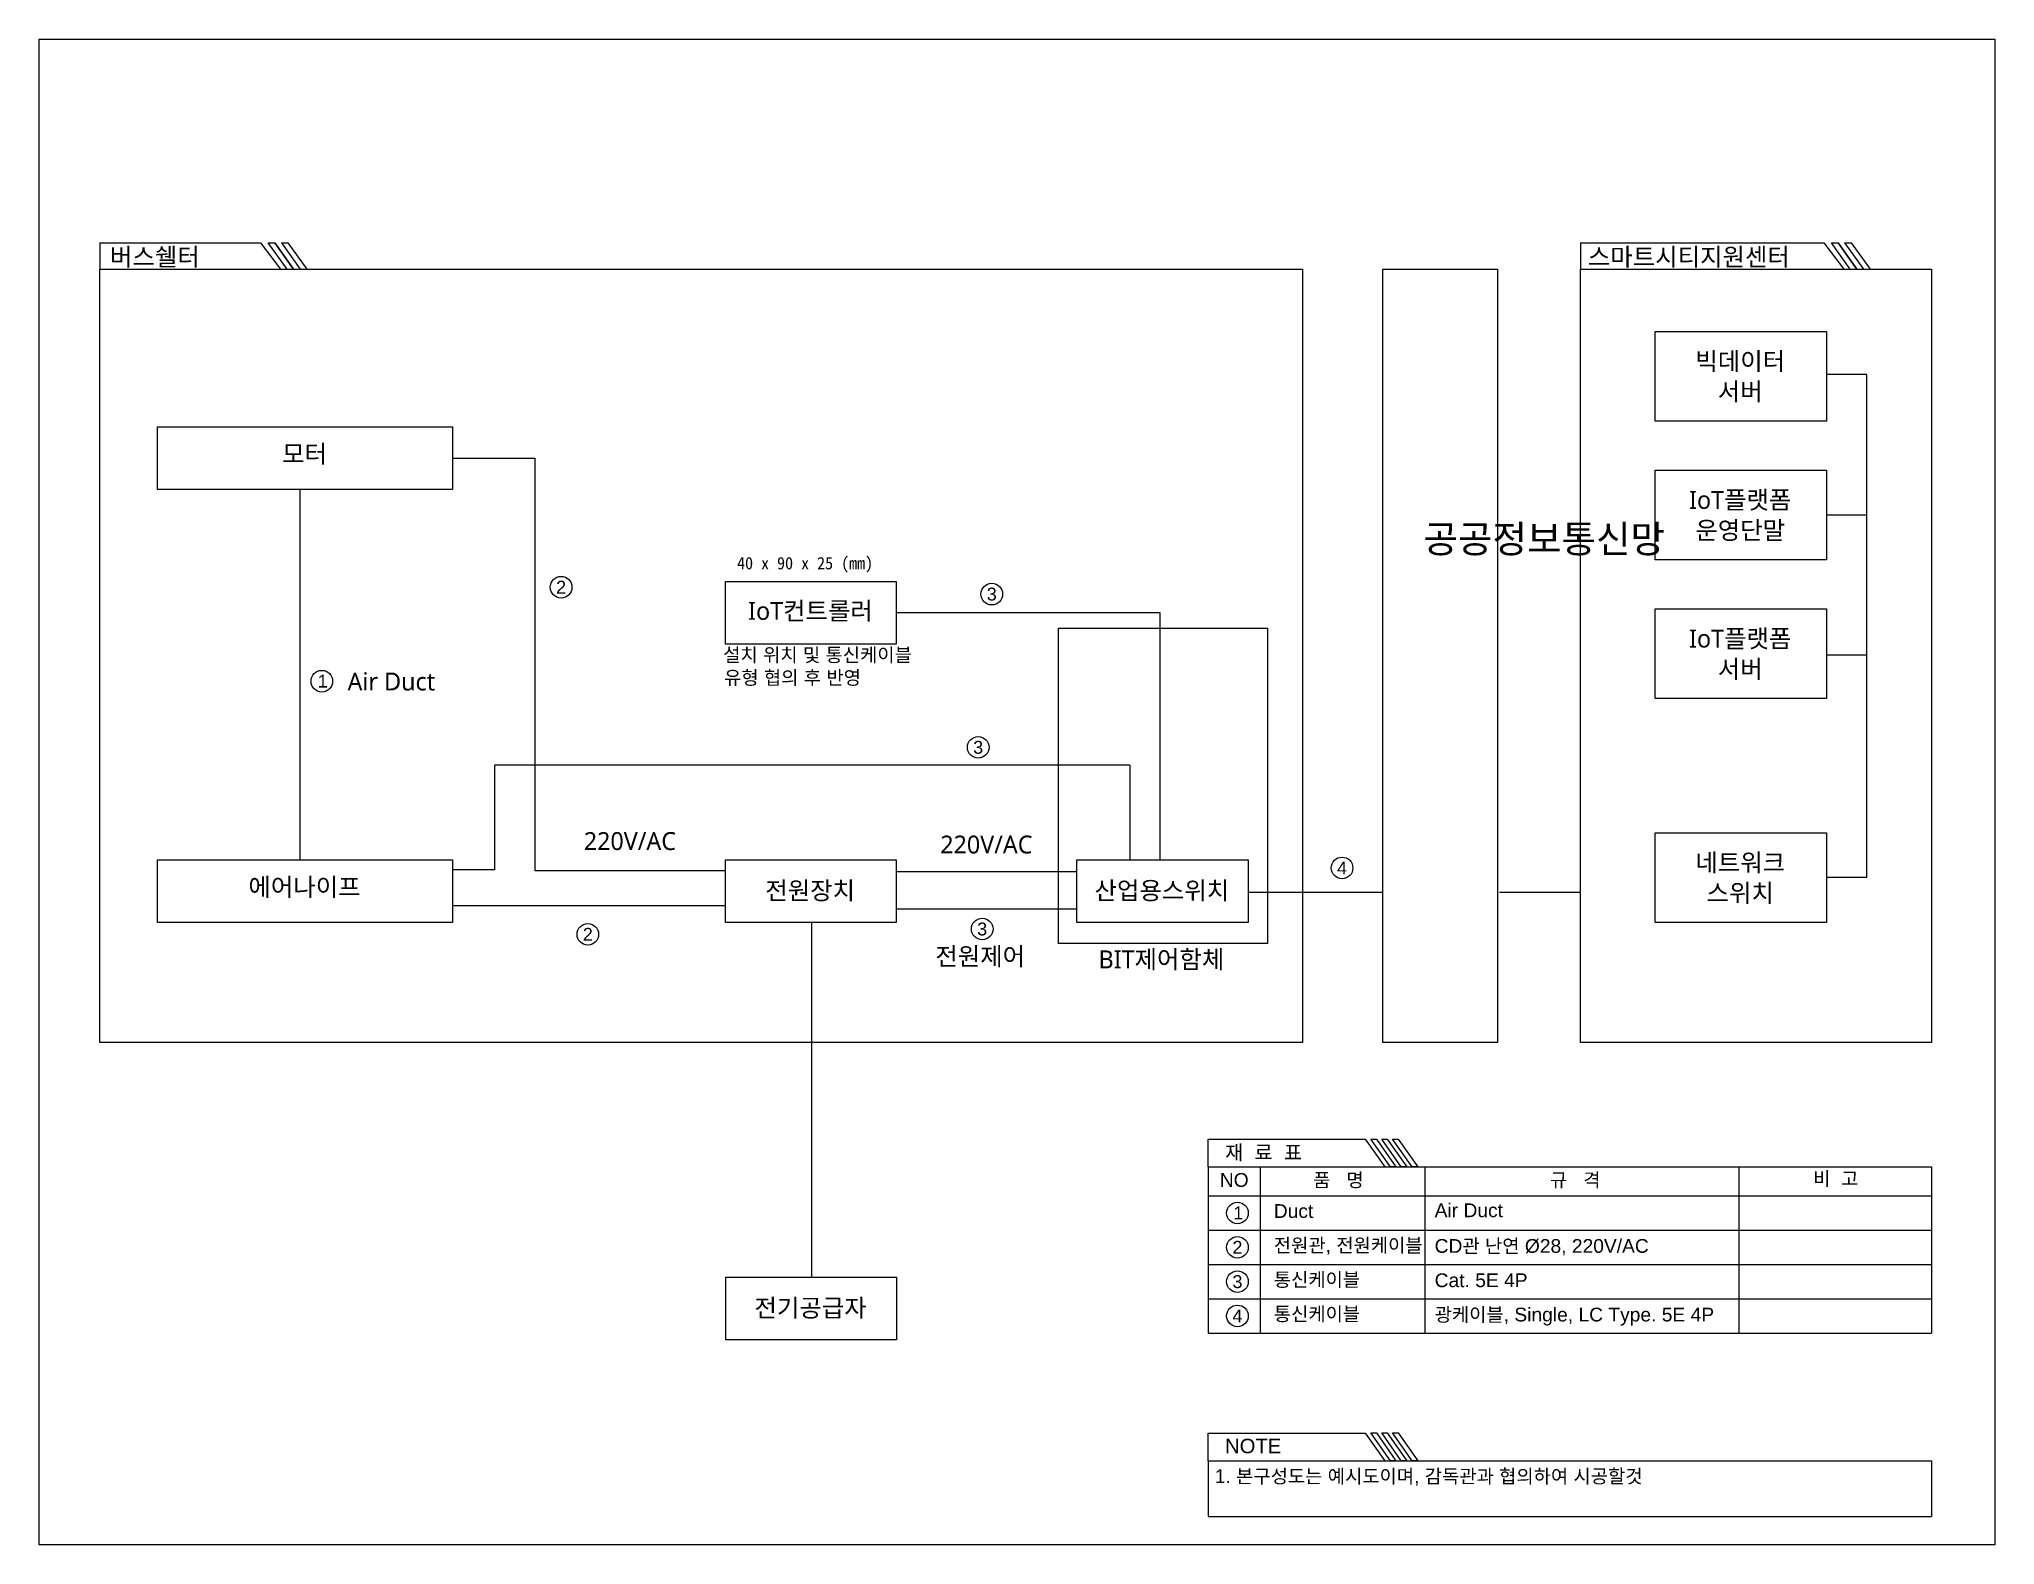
# Model space of a CAD drawing. Header units: millimetres. Extents: x -6 to 705, y -10 to 538.
import ezdxf
from ezdxf.enums import TextEntityAlignment as Align

# ---------------------------------------------------------------- set-up
doc = ezdxf.new("R2010")
doc.units = ezdxf.units.MM
for name, color, linetype in [('0-도로', 7, 'Continuous'), ('_범례', 7, 'Continuous'), ('DETL', 7, 'Continuous'), ('T', 7, 'Continuous')]:
    doc.layers.add(name, color=color, linetype=linetype)
doc.layers.add('도곽', color=8, linetype='Continuous', plot=False)
doc.styles.get("Standard").update_dxf_attribs({"font": 'arial.ttf'})
doc.styles.add('굴림', font='GulimChe.ttf')
doc.styles.add('맑은고딕', font='malgun_0.ttf')
doc.linetypes.add('POWER_LINE', pattern='A,0.5,-0.3,["POWER",Standard,S=0.1,R=0,X=-0.27,Y=-0.05],-0.25', length=1.05)

msp = doc.modelspace()

# ---------------------------------------------------------------- linework, layer by layer
at = {"ltscale": 0.01, "elevation": -0.95}
for points in [[(644.06, 431.38), (644.06, 398.71), (581.77, 398.71), (581.77, 431.38)], [(644.06, 380.98), (644.06, 348.31), (581.77, 348.31), (581.77, 380.98)], [(305.87, 340.49), (305.87, 317.67), (243.85, 317.67), (243.85, 340.49)], [(644.06, 330.57), (644.06, 297.91), (581.77, 297.91), (581.77, 330.57)], [(644.06, 249.17), (644.06, 216.5), (581.77, 216.5), (581.77, 249.17)], [(305.87, 239.32), (305.87, 216.5), (243.85, 216.5), (243.85, 239.32)], [(433.83, 239.32), (433.83, 216.5), (371.54, 216.5), (371.54, 239.32)]]:
    msp.add_lwpolyline(points, close=True, dxfattribs=at)
at = {"color": 4, "linetype": 'POWER_LINE', "ltscale": 30}
for points, elevation in [([(144.79, 385.29), (174.6, 385.29), (174.6, 235.5)], -0.95), ([(174.6, 235.5), (243.85, 235.5)], -0.95), ([(305.92, 235.04), (371.54, 235.04)], -0.95), ([(145, 222.7), (243.82, 222.7)], -1)]:
    msp.add_lwpolyline(points, dxfattribs=dict(at, elevation=elevation))
msp.add_lwpolyline([(275.17, 216.47), (275.17, 87.64)], dxfattribs=at)
at = {"ltscale": 0.01}
msp.add_lwpolyline([(306.03, 87.64), (306.03, 64.82), (244.01, 64.82), (244.01, 87.64)], close=True, dxfattribs=at)
at = {"layer": '0-도로'}
for points in [[(419.28, 137.78), (476.39, 137.78)], [(419.28, 127.73), (419.28, 137.78)], [(476.39, 137.78), (483.45, 127.73)], [(419.28, 30.99), (476.39, 30.99)], [(419.28, 20.94), (419.28, 30.99)], [(476.39, 30.99), (483.45, 20.94)]]:
    msp.add_lwpolyline(points, dxfattribs=at)
at = {"layer": '0-도로', "color": 7}
for points in [[(478.44, 137.84), (480.46, 137.84), (487.55, 127.73), (485.52, 127.73), (478.44, 137.84)], [(482.38, 137.84), (484.4, 137.84), (491.49, 127.73), (489.47, 127.73), (482.38, 137.84)], [(486.35, 137.84), (488.37, 137.84), (495.46, 127.73), (493.43, 127.73), (486.35, 137.84)], [(478.44, 31.06), (480.46, 31.06), (487.55, 20.94), (485.52, 20.94), (478.44, 31.06)], [(482.38, 31.06), (484.4, 31.06), (491.49, 20.94), (489.47, 20.94), (482.38, 31.06)], [(486.35, 31.06), (488.37, 31.06), (495.46, 20.94), (493.43, 20.94), (486.35, 31.06)]]:
    msp.add_lwpolyline(points, dxfattribs=at)
at = {"layer": '_범례'}
for p, q in [((419.28, 127.73), (682.24, 127.73)), ((419.28, 127.73), (419.28, 67.32)), ((438.24, 127.73), (438.24, 67.32)), ((498.08, 127.73), (498.08, 67.32)), ((612.15, 127.73), (612.15, 67.32)), ((682.24, 127.73), (682.24, 67.32)), ((419.28, 117.21), (682.24, 117.21)), ((419.28, 104.74), (682.24, 104.74)), ((419.28, 92.27), (682.2, 92.27)), ((419.28, 79.8), (682.24, 79.8)), ((419.28, 67.32), (682.24, 67.32)), ((419.28, 20.94), (682.24, 20.94)), ((419.28, 20.94), (419.28, 0.64)), ((682.24, 20.94), (682.24, 0.64)), ((419.28, 0.64), (682.24, 0.64))]:
    msp.add_line(p, q, dxfattribs=at)
for centre in [(184.12, 338.42), (340.65, 335.92), (97.14, 304.24), (335.71, 280.22), (467.96, 236.38), (193.82, 212.26), (337.17, 214.2), (429.94, 110.97), (429.94, 98.5), (429.94, 86.03), (429.94, 73.56)]:
    msp.add_circle(centre, 3.93, dxfattribs=at)
at = {"layer": 'DETL'}
for p, q in [((16.47, 463.57), (74.9, 463.57)), ((74.9, 463.57), (82.1, 453.97)), ((554.61, 463.57), (643.09, 463.57)), ((643.09, 463.57), (650.29, 453.97))]:
    msp.add_line(p, q, dxfattribs=at)
at = {"layer": 'DETL', "color": 7}
for p, q in [((77.63, 463.57), (80.03, 463.57)), ((84.5, 453.97), (77.63, 463.57)), ((80.03, 463.57), (86.9, 453.97)), ((86.9, 453.97), (80.03, 463.57)), ((82.43, 463.57), (89.3, 453.97)), ((82.43, 463.57), (84.83, 463.57)), ((84.83, 463.57), (91.7, 453.97)), ((645.82, 463.57), (648.22, 463.57)), ((652.69, 453.97), (645.82, 463.57)), ((648.22, 463.57), (655.09, 453.97)), ((655.09, 453.97), (648.22, 463.57)), ((650.62, 463.57), (657.49, 453.97)), ((650.62, 463.57), (653.02, 463.57)), ((653.02, 463.57), (659.89, 453.97))]:
    msp.add_line(p, q, dxfattribs=at)
at = {"layer": 'T'}
for p, q in [((658.68, 415.73), (644.18, 415.73)), ((658.68, 233.01), (658.68, 415.73)), ((644.18, 233.01), (658.68, 233.01))]:
    msp.add_line(p, q, dxfattribs=at)
for points in [[(16.47, 463.57), (16.47, 453.97)], [(554.61, 463.57), (554.61, 453.97)], [(644.18, 364.69), (658.64, 364.69)], [(305.89, 329.17), (401.71, 329.17), (401.71, 239.32)], [(644.02, 313.84), (658.64, 313.84)], [(390.86, 273.74), (159.86, 273.74), (159.86, 235.69), (144.59, 235.69)], [(390.86, 273.74), (390.86, 239.28)]]:
    msp.add_lwpolyline(points, dxfattribs=at)
for points in [[(16.47, 453.97), (453.59, 453.97), (453.59, 172.93), (16.47, 172.93)], [(482.77, 453.97), (524.43, 453.97), (524.43, 172.93), (482.77, 172.93)], [(554.61, 453.97), (682.24, 453.97), (682.24, 172.93), (554.61, 172.93)]]:
    msp.add_lwpolyline(points, close=True, dxfattribs=at)
at = {"layer": 'T', "elevation": -1}
for points in [[(37.39, 396.74), (144.59, 396.74), (144.59, 373.92), (37.39, 373.92)], [(37.39, 239.32), (144.59, 239.32), (144.59, 216.5), (37.39, 216.5)]]:
    msp.add_lwpolyline(points, close=True, dxfattribs=at)
at = {"layer": 'T', "linetype": 'POWER_LINE', "elevation": -1}
msp.add_lwpolyline([(89.19, 373.79), (89.19, 239.32)], dxfattribs=at)
at = {"layer": 'T', "color": 1}
msp.add_lwpolyline([(364.93, 323.57), (440.86, 323.57), (440.86, 208.93), (364.93, 208.93)], close=True, dxfattribs=at)
at = {"layer": 'T'}
for points, elevation in [([(433.85, 227.6), (482.77, 227.6)], -1), ([(525.2, 227.6), (554.61, 227.6)], -1), ([(305.87, 221.49), (371.54, 221.49)], -0.95)]:
    msp.add_lwpolyline(points, dxfattribs=dict(at, elevation=elevation))
at = {"layer": '도곽', "color": 7}
msp.add_lwpolyline([(705.24, -9.64), (-5.62, -9.64), (-5.62, 537.62), (705.24, 537.62)], close=True, dxfattribs=at)

# ---------------------------------------------------------------- texts
at = {"style": '맑은고딕'}
for s, p in [('빅데이터', (612.68, 420.56, -0.95)), ('서버', (612.68, 409.5, -0.95)), ('모터', (90.84, 386.87, 0.3)), ('IoT플랫폼', (612.68, 370.15, -0.95)), ('운영단말', (612.68, 359.1, -0.95)), ('IoT컨트롤러', (274.76, 329.81, -0.95)), ('IoT플랫폼', (612.68, 319.75, -0.95)), ('Air Duct', (122.4, 304.14, 1.6)), ('서버', (612.68, 308.69, -0.95)), ('220V/AC', (209.11, 246.15, 1.65)), ('220V/AC', (338.67, 244.9, 1.65)), ('네트워크', (612.68, 238.34, -0.95)), ('에어나이프', (90.84, 229.45, 0.3)), ('전원장치', (274.62, 228.15, -0.95)), ('산업용스위치', (402.45, 228.15, -0.95)), ('스위치', (612.68, 227.28, -0.95)), ('전원제어', (336.43, 204.26, 1.65)), ('BIT제어함체', (402.31, 203.15, -0.95)), ('전기공급자', (274.78, 76.47))]:
    msp.add_text(s, height=6.5, dxfattribs=at).set_placement(p, align=Align.MIDDLE_CENTER)
msp.add_text('1. 본구성도는 예시도이며, 감독관과 협의하여 시공할것', height=5).set_placement((421.68, 12.82))
at = {"layer": '0-도로', "color": 7, "true_color": 0xffffff}
for s, p in [('재  료  표', (425.44, 130.31)), ('NOTE', (425.44, 23.66))]:
    msp.add_text(s, height=5.262, dxfattribs=at).set_placement(p)
at = {"layer": '_범례'}
for s, height, p in [('2', 4.68, (182.29, 336.09)), ('3', 4.68, (338.82, 333.58)), ('설치 위치 및 통신케이블 ', 5, (243.02, 311.32)), ('1', 4.68, (95.64, 301.95)), ('유형 협의 후 반영', 5, (243.33, 303.05)), ('3', 4.68, (333.88, 277.88)), ('4', 4.68, (466.12, 234.04)), ('2', 4.68, (191.99, 209.92)), ('3', 4.68, (335.33, 211.86)), ('NO', 5, (423.53, 120.48)), ('품   명', 5, (457.45, 120.47)), ('규   격', 5, (543.52, 120.47)), ('비  고', 5, (639.18, 120.95)), ('Duct', 5, (443.15, 109.19)), ('Air Duct', 5, (501.61, 109.46)), ('1', 4.68, (428.44, 108.69)), ('2', 4.68, (428.11, 96.16)), ('전원관, 전원케이블', 5, (443.15, 96.72)), ('CD관 난연 %%C28, 220V/AC', 5, (501.61, 96.5)), ('3', 4.68, (428.11, 83.69)), ('통신케이블', 5, (443.15, 84.25)), ('Cat. 5E 4P', 5, (501.61, 84.03)), ('4', 4.68, (428.11, 71.22)), ('통신케이블', 5, (443.15, 71.78)), ('광케이블, Single, LC Type. 5E 4P', 5, (501.61, 71.56))]:
    msp.add_text(s, height=height, dxfattribs=at).set_placement(p)
at = {"layer": 'DETL', "color": 7, "style": '맑은고딕'}
for s, p in [('버스쉘터', (20.13, 455.22)), ('스마트시티지원센터', (557.31, 455.22))]:
    msp.add_text(s, height=6.5, dxfattribs=at).set_placement(p)
at = {"layer": 'T', "insert": (497.52, 360.96), "char_height": 10, "attachment_point": 1, "style": '굴림'}
msp.add_mtext_dynamic_manual_height_columns('공공정보통신망', width=2.0954, gutter_width=327.41, heights=[0], dxfattribs=at)
at = {"layer": 'T', "insert": (248.07, 349.41), "char_height": 4.5, "width": 77.5436, "attachment_point": 1, "style": '굴림'}
msp.add_mtext('40 x 90 x 25 (mm)', dxfattribs=at)

doc.saveas('drawing.dxf')
